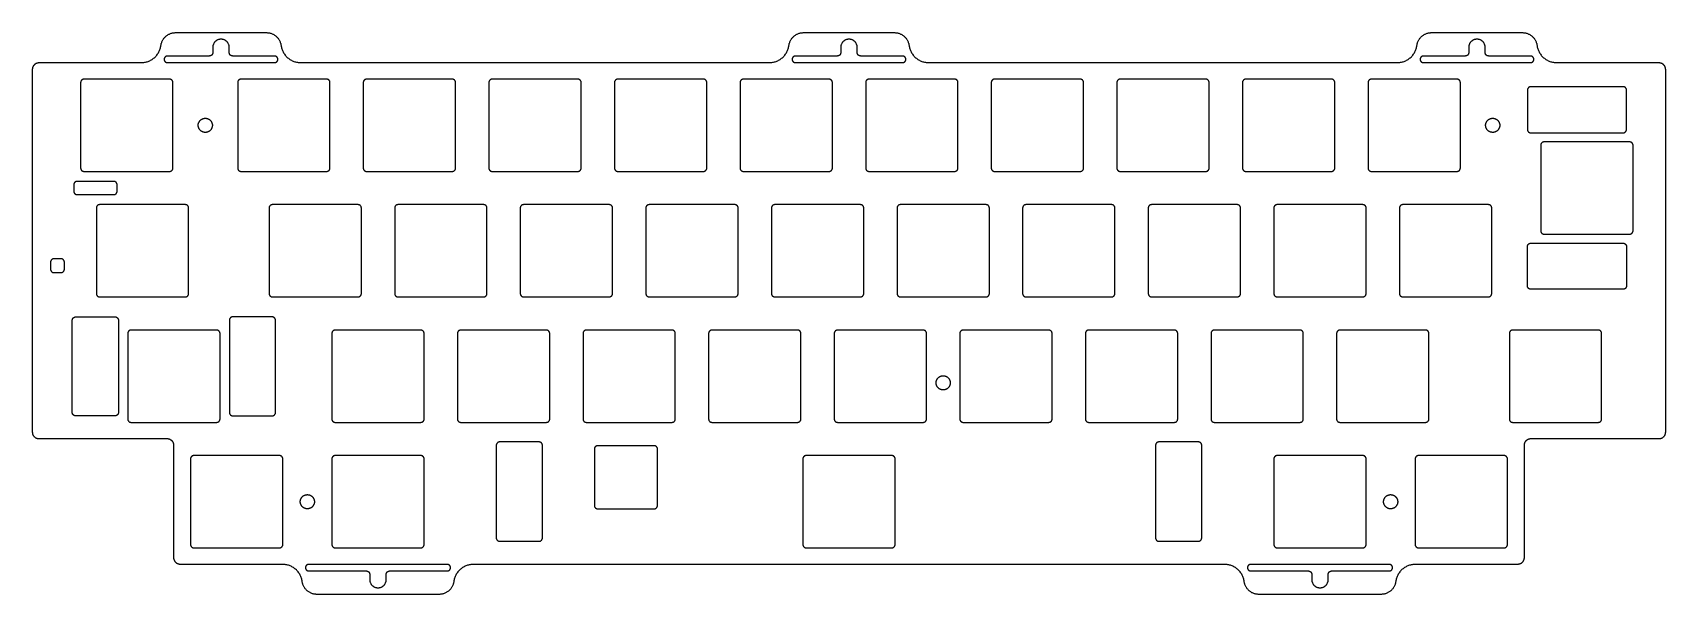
# Model space of a CAD drawing. Header units: millimetres. Extents: x -2641 to -2393, y -288 to -203.
import ezdxf

# ---------------------------------------------------------------- set-up
doc = ezdxf.new("R2010")
doc.units = ezdxf.units.MM
doc.layers.add('默认', color=7, linetype='Continuous', true_color=0xffffff)

msp = doc.modelspace()

# ---------------------------------------------------------------- linework, layer by layer
at = {"layer": '默认'}
for p, q in [((-2634.74, -226.24), (-2634.74, -227.24)), ((-2628.66, -225.74), (-2634.24, -225.74)), ((-2634.24, -227.74), (-2628.66, -227.74)), ((-2628.16, -227.24), (-2628.16, -226.24))]:
    msp.add_line(p, q, dxfattribs=at)
for points in [[(-2636.66, -237.49), (-2637.21, -237.49), (-2637.75, -237.49)], [(-2637.75, -239.59), (-2637.21, -239.59), (-2636.66, -239.59)], [(-2555.77, -266.37), (-2555.77, -274.95)], [(-2546.7, -265.87), (-2555.27, -265.87)], [(-2546.2, -274.95), (-2546.2, -266.37)], [(-2555.27, -275.45), (-2546.7, -275.45)]]:
    msp.add_lwpolyline(points, dxfattribs=at)
for points, weights in [([(-2624.48, -207.7), (-2621.86, -207.7), (-2621.51, -205.1)], [1, 0.752772652709, 1]), ([(-2621.51, -205.1), (-2621.25, -203.15), (-2619.28, -203.15)], [1, 0.752772652709, 1]), ([(-2605.52, -203.15), (-2603.55, -203.15), (-2603.29, -205.1)], [1, 0.752772652709, 1]), ([(-2603.29, -205.1), (-2602.94, -207.7), (-2600.31, -207.7)], [1, 0.752772652709, 1]), ([(-2529.23, -207.7), (-2526.61, -207.7), (-2526.26, -205.1)], [1, 0.752772652709, 1]), ([(-2526.26, -205.1), (-2526, -203.15), (-2524.03, -203.15)], [1, 0.752772652709, 1]), ([(-2510.27, -203.15), (-2508.3, -203.15), (-2508.04, -205.1)], [1, 0.752772652709, 1]), ([(-2508.04, -205.1), (-2507.69, -207.7), (-2505.06, -207.7)], [1, 0.752772652709, 1]), ([(-2433.98, -207.7), (-2431.36, -207.7), (-2431.01, -205.1)], [1, 0.752772652709, 1]), ([(-2431.01, -205.1), (-2430.75, -203.15), (-2428.78, -203.15)], [1, 0.752772652709, 1]), ([(-2415.02, -203.15), (-2413.05, -203.15), (-2412.79, -205.1)], [1, 0.752772652709, 1]), ([(-2412.79, -205.1), (-2412.44, -207.7), (-2409.81, -207.7)], [1, 0.752772652709, 1]), ([(-2640.97, -208.7), (-2640.97, -207.7), (-2639.97, -207.7)], [1, 0.707106781187, 1]), ([(-2613.65, -206.2), (-2613.65, -206.7), (-2614.15, -206.7)], [1, 0.707106781187, 1]), ([(-2610.65, -206.7), (-2611.15, -206.7), (-2611.15, -206.2)], [1, 0.707106781187, 1]), ([(-2518.4, -206.2), (-2518.4, -206.7), (-2518.9, -206.7)], [1, 0.707106781187, 1]), ([(-2515.4, -206.7), (-2515.9, -206.7), (-2515.9, -206.2)], [1, 0.707106781187, 1]), ([(-2423.15, -206.2), (-2423.15, -206.7), (-2423.65, -206.7)], [1, 0.707106781186, 1]), ([(-2420.15, -206.7), (-2420.65, -206.7), (-2420.65, -206.2)], [1, 0.707106781187, 1]), ([(-2394.33, -207.7), (-2393.33, -207.7), (-2393.33, -208.7)], [1, 0.707106781187, 1]), ([(-2633.19, -210.22), (-2633.69, -210.22), (-2633.69, -210.72)], [1, 0.707106781186, 1]), ([(-2619.69, -210.72), (-2619.69, -210.22), (-2620.19, -210.22)], [1, 0.707106781187, 1]), ([(-2609.37, -210.22), (-2609.87, -210.22), (-2609.87, -210.72)], [1, 0.707106781187, 1]), ([(-2595.87, -210.72), (-2595.87, -210.22), (-2596.37, -210.22)], [1, 0.707106781186, 1]), ([(-2590.32, -210.22), (-2590.82, -210.22), (-2590.82, -210.72)], [1, 0.707106781187, 1]), ([(-2576.82, -210.72), (-2576.82, -210.22), (-2577.32, -210.22)], [1, 0.707106781186, 1]), ([(-2571.27, -210.22), (-2571.77, -210.22), (-2571.77, -210.72)], [1, 0.707106781186, 1]), ([(-2557.77, -210.72), (-2557.77, -210.22), (-2558.27, -210.22)], [1, 0.707106781187, 1]), ([(-2552.22, -210.22), (-2552.72, -210.22), (-2552.72, -210.72)], [1, 0.707106781187, 1]), ([(-2538.72, -210.72), (-2538.72, -210.22), (-2539.22, -210.22)], [1, 0.707106781186, 1]), ([(-2533.17, -210.22), (-2533.67, -210.22), (-2533.67, -210.72)], [1, 0.707106781186, 1]), ([(-2519.67, -210.72), (-2519.67, -210.22), (-2520.17, -210.22)], [1, 0.707106781187, 1]), ([(-2514.12, -210.22), (-2514.62, -210.22), (-2514.62, -210.72)], [1, 0.707106781186, 1]), ([(-2500.62, -210.72), (-2500.62, -210.22), (-2501.12, -210.22)], [1, 0.707106781186, 1]), ([(-2495.07, -210.22), (-2495.57, -210.22), (-2495.57, -210.72)], [1, 0.707106781187, 1]), ([(-2481.57, -210.72), (-2481.57, -210.22), (-2482.07, -210.22)], [1, 0.707106781187, 1]), ([(-2476.02, -210.22), (-2476.52, -210.22), (-2476.52, -210.72)], [1, 0.707106781186, 1]), ([(-2462.52, -210.72), (-2462.52, -210.22), (-2463.02, -210.22)], [1, 0.707106781186, 1]), ([(-2456.97, -210.22), (-2457.47, -210.22), (-2457.47, -210.72)], [1, 0.707106781186, 1]), ([(-2443.47, -210.72), (-2443.47, -210.22), (-2443.97, -210.22)], [1, 0.707106781186, 1]), ([(-2437.92, -210.22), (-2438.42, -210.22), (-2438.42, -210.72)], [1, 0.707106781186, 1]), ([(-2424.42, -210.72), (-2424.42, -210.22), (-2424.92, -210.22)], [1, 0.707106781186, 1]), ([(-2413.74, -211.37), (-2414.24, -211.37), (-2414.24, -211.87)], [1, 0.707106781187, 1]), ([(-2399.22, -211.87), (-2399.22, -211.37), (-2399.72, -211.37)], [1, 0.707106781187, 1]), ([(-2414.24, -217.87), (-2414.24, -218.37), (-2413.74, -218.37)], [1, 0.707106781187, 1]), ([(-2411.73, -219.75), (-2412.23, -219.75), (-2412.23, -220.25)], [1, 0.707106781186, 1]), ([(-2398.23, -220.25), (-2398.23, -219.75), (-2398.73, -219.75)], [1, 0.707106781186, 1]), ([(-2633.69, -223.72), (-2633.69, -224.22), (-2633.19, -224.22)], [1, 0.707106781186, 1]), ([(-2620.19, -224.22), (-2619.69, -224.22), (-2619.69, -223.72)], [1, 0.707106781187, 1]), ([(-2609.87, -223.72), (-2609.87, -224.22), (-2609.37, -224.22)], [1, 0.707106781187, 1]), ([(-2596.37, -224.22), (-2595.87, -224.22), (-2595.87, -223.72)], [1, 0.707106781187, 1]), ([(-2590.82, -223.72), (-2590.82, -224.22), (-2590.32, -224.22)], [1, 0.707106781186, 1]), ([(-2577.32, -224.22), (-2576.82, -224.22), (-2576.82, -223.72)], [1, 0.707106781187, 1]), ([(-2571.77, -223.72), (-2571.77, -224.22), (-2571.27, -224.22)], [1, 0.707106781187, 1]), ([(-2558.27, -224.22), (-2557.77, -224.22), (-2557.77, -223.72)], [1, 0.707106781186, 1]), ([(-2552.72, -223.72), (-2552.72, -224.22), (-2552.22, -224.22)], [1, 0.707106781186, 1]), ([(-2539.22, -224.22), (-2538.72, -224.22), (-2538.72, -223.72)], [1, 0.707106781187, 1]), ([(-2533.67, -223.72), (-2533.67, -224.22), (-2533.17, -224.22)], [1, 0.707106781187, 1]), ([(-2520.17, -224.22), (-2519.67, -224.22), (-2519.67, -223.72)], [1, 0.707106781187, 1]), ([(-2514.62, -223.72), (-2514.62, -224.22), (-2514.12, -224.22)], [1, 0.707106781186, 1]), ([(-2501.12, -224.22), (-2500.62, -224.22), (-2500.62, -223.72)], [1, 0.707106781186, 1]), ([(-2495.57, -223.72), (-2495.57, -224.22), (-2495.07, -224.22)], [1, 0.707106781187, 1]), ([(-2482.07, -224.22), (-2481.57, -224.22), (-2481.57, -223.72)], [1, 0.707106781187, 1]), ([(-2476.52, -223.72), (-2476.52, -224.22), (-2476.02, -224.22)], [1, 0.707106781186, 1]), ([(-2463.02, -224.22), (-2462.52, -224.22), (-2462.52, -223.72)], [1, 0.707106781187, 1]), ([(-2457.47, -223.72), (-2457.47, -224.22), (-2456.97, -224.22)], [1, 0.707106781186, 1]), ([(-2443.97, -224.22), (-2443.47, -224.22), (-2443.47, -223.72)], [1, 0.707106781186, 1]), ([(-2438.42, -223.72), (-2438.42, -224.22), (-2437.92, -224.22)], [1, 0.707106781187, 1]), ([(-2424.92, -224.22), (-2424.42, -224.22), (-2424.42, -223.72)], [1, 0.707106781186, 1]), ([(-2634.24, -225.74), (-2634.74, -225.74), (-2634.74, -226.24)], [1, 0.707106781187, 1]), ([(-2634.74, -227.24), (-2634.74, -227.74), (-2634.24, -227.74)], [1, 0.707106781187, 1]), ([(-2628.16, -226.24), (-2628.16, -225.74), (-2628.66, -225.74)], [1, 0.707106781187, 1]), ([(-2628.66, -227.74), (-2628.16, -227.74), (-2628.16, -227.24)], [1, 0.707106781186, 1]), ([(-2630.81, -229.27), (-2631.31, -229.27), (-2631.31, -229.77)], [1, 0.707106781186, 1]), ([(-2617.31, -229.77), (-2617.31, -229.27), (-2617.81, -229.27)], [1, 0.707106781187, 1]), ([(-2604.61, -229.27), (-2605.11, -229.27), (-2605.11, -229.77)], [1, 0.707106781186, 1]), ([(-2591.11, -229.77), (-2591.11, -229.27), (-2591.61, -229.27)], [1, 0.707106781187, 1]), ([(-2585.56, -229.27), (-2586.06, -229.27), (-2586.06, -229.77)], [1, 0.707106781187, 1]), ([(-2572.06, -229.77), (-2572.06, -229.27), (-2572.56, -229.27)], [1, 0.707106781187, 1]), ([(-2566.51, -229.27), (-2567.01, -229.27), (-2567.01, -229.77)], [1, 0.707106781187, 1]), ([(-2553.01, -229.77), (-2553.01, -229.27), (-2553.51, -229.27)], [1, 0.707106781187, 1]), ([(-2547.46, -229.27), (-2547.96, -229.27), (-2547.96, -229.77)], [1, 0.707106781186, 1]), ([(-2533.96, -229.77), (-2533.96, -229.27), (-2534.46, -229.27)], [1, 0.707106781187, 1]), ([(-2528.41, -229.27), (-2528.91, -229.27), (-2528.91, -229.77)], [1, 0.707106781186, 1]), ([(-2514.91, -229.77), (-2514.91, -229.27), (-2515.41, -229.27)], [1, 0.707106781186, 1]), ([(-2509.36, -229.27), (-2509.86, -229.27), (-2509.86, -229.77)], [1, 0.707106781186, 1]), ([(-2495.86, -229.77), (-2495.86, -229.27), (-2496.36, -229.27)], [1, 0.707106781187, 1]), ([(-2490.31, -229.27), (-2490.81, -229.27), (-2490.81, -229.77)], [1, 0.707106781186, 1]), ([(-2476.81, -229.77), (-2476.81, -229.27), (-2477.31, -229.27)], [1, 0.707106781188, 1]), ([(-2471.26, -229.27), (-2471.76, -229.27), (-2471.76, -229.77)], [1, 0.707106781187, 1]), ([(-2457.76, -229.77), (-2457.76, -229.27), (-2458.26, -229.27)], [1, 0.707106781187, 1]), ([(-2452.21, -229.27), (-2452.71, -229.27), (-2452.71, -229.77)], [1, 0.707106781186, 1]), ([(-2438.71, -229.77), (-2438.71, -229.27), (-2439.21, -229.27)], [1, 0.707106781187, 1]), ([(-2433.16, -229.27), (-2433.66, -229.27), (-2433.66, -229.77)], [1, 0.707106781186, 1]), ([(-2419.66, -229.77), (-2419.66, -229.27), (-2420.16, -229.27)], [1, 0.707106781187, 1]), ([(-2414.24, -235.62), (-2414.24, -235.12), (-2413.74, -235.12)], [1, 0.707106781187, 1]), ([(-2412.23, -233.24), (-2412.23, -233.74), (-2411.73, -233.74)], [1, 0.707106781187, 1]), ([(-2398.73, -233.74), (-2398.23, -233.74), (-2398.23, -233.24)], [1, 0.707106781186, 1]), ([(-2637.75, -237.49), (-2638.25, -237.49), (-2638.25, -237.99)], [1, 0.707106781187, 1]), ([(-2636.16, -237.99), (-2636.16, -237.49), (-2636.66, -237.49)], [1, 0.707106781187, 1]), ([(-2638.25, -239.09), (-2638.25, -239.59), (-2637.75, -239.59)], [1, 0.707106781187, 1]), ([(-2636.66, -239.59), (-2636.16, -239.59), (-2636.16, -239.09)], [1, 0.707106781187, 1]), ([(-2413.74, -242.12), (-2414.24, -242.12), (-2414.24, -241.62)], [1, 0.707106781187, 1]), ([(-2399.22, -241.62), (-2399.22, -242.12), (-2399.72, -242.12)], [1, 0.707106781187, 1]), ([(-2631.31, -242.77), (-2631.31, -243.27), (-2630.81, -243.27)], [1, 0.707106781186, 1]), ([(-2617.81, -243.27), (-2617.31, -243.27), (-2617.31, -242.77)], [1, 0.707106781187, 1]), ([(-2605.11, -242.77), (-2605.11, -243.27), (-2604.61, -243.27)], [1, 0.707106781186, 1]), ([(-2591.61, -243.27), (-2591.11, -243.27), (-2591.11, -242.77)], [1, 0.707106781187, 1]), ([(-2586.06, -242.77), (-2586.06, -243.27), (-2585.56, -243.27)], [1, 0.707106781186, 1]), ([(-2572.56, -243.27), (-2572.06, -243.27), (-2572.06, -242.77)], [1, 0.707106781187, 1]), ([(-2567.01, -242.77), (-2567.01, -243.27), (-2566.51, -243.27)], [1, 0.707106781187, 1]), ([(-2553.51, -243.27), (-2553.01, -243.27), (-2553.01, -242.77)], [1, 0.707106781186, 1]), ([(-2547.96, -242.77), (-2547.96, -243.27), (-2547.46, -243.27)], [1, 0.707106781186, 1]), ([(-2534.46, -243.27), (-2533.96, -243.27), (-2533.96, -242.77)], [1, 0.707106781187, 1]), ([(-2528.91, -242.77), (-2528.91, -243.27), (-2528.41, -243.27)], [1, 0.707106781186, 1]), ([(-2515.41, -243.27), (-2514.91, -243.27), (-2514.91, -242.77)], [1, 0.707106781185, 1]), ([(-2509.86, -242.77), (-2509.86, -243.27), (-2509.36, -243.27)], [1, 0.707106781186, 1]), ([(-2496.36, -243.27), (-2495.86, -243.27), (-2495.86, -242.77)], [1, 0.707106781186, 1]), ([(-2490.81, -242.77), (-2490.81, -243.27), (-2490.31, -243.27)], [1, 0.707106781187, 1]), ([(-2477.31, -243.27), (-2476.81, -243.27), (-2476.81, -242.77)], [1, 0.707106781188, 1]), ([(-2471.76, -242.77), (-2471.76, -243.27), (-2471.26, -243.27)], [1, 0.707106781185, 1]), ([(-2458.26, -243.27), (-2457.76, -243.27), (-2457.76, -242.77)], [1, 0.707106781187, 1]), ([(-2452.71, -242.77), (-2452.71, -243.27), (-2452.21, -243.27)], [1, 0.707106781186, 1]), ([(-2439.21, -243.27), (-2438.71, -243.27), (-2438.71, -242.77)], [1, 0.707106781187, 1]), ([(-2433.66, -242.77), (-2433.66, -243.27), (-2433.16, -243.27)], [1, 0.707106781186, 1]), ([(-2420.16, -243.27), (-2419.66, -243.27), (-2419.66, -242.77)], [1, 0.707106781187, 1]), ([(-2628.46, -246.31), (-2627.96, -246.31), (-2627.96, -246.81)], [1, 0.707106781187, 1]), ([(-2610.63, -246.31), (-2611.13, -246.31), (-2611.13, -246.81)], [1, 0.707106781187, 1]), ([(-2626.05, -248.32), (-2626.55, -248.32), (-2626.55, -248.82)], [1, 0.707106781187, 1]), ([(-2612.55, -248.82), (-2612.55, -248.32), (-2613.05, -248.32)], [1, 0.707106781186, 1]), ([(-2595.09, -248.32), (-2595.59, -248.32), (-2595.59, -248.82)], [1, 0.707106781187, 1]), ([(-2581.59, -248.82), (-2581.59, -248.32), (-2582.09, -248.32)], [1, 0.707106781186, 1]), ([(-2576.04, -248.32), (-2576.54, -248.32), (-2576.54, -248.82)], [1, 0.707106781187, 1]), ([(-2562.54, -248.82), (-2562.54, -248.32), (-2563.04, -248.32)], [1, 0.707106781187, 1]), ([(-2556.99, -248.32), (-2557.49, -248.32), (-2557.49, -248.82)], [1, 0.707106781187, 1]), ([(-2543.49, -248.82), (-2543.49, -248.32), (-2543.99, -248.32)], [1, 0.707106781188, 1]), ([(-2537.94, -248.32), (-2538.44, -248.32), (-2538.44, -248.82)], [1, 0.707106781186, 1]), ([(-2524.44, -248.82), (-2524.44, -248.32), (-2524.94, -248.32)], [1, 0.707106781187, 1]), ([(-2518.89, -248.32), (-2519.39, -248.32), (-2519.39, -248.82)], [1, 0.707106781187, 1]), ([(-2505.39, -248.82), (-2505.39, -248.32), (-2505.89, -248.32)], [1, 0.707106781187, 1]), ([(-2499.84, -248.32), (-2500.34, -248.32), (-2500.34, -248.82)], [1, 0.707106781186, 1]), ([(-2486.34, -248.82), (-2486.34, -248.32), (-2486.84, -248.32)], [1, 0.707106781187, 1]), ([(-2480.79, -248.32), (-2481.29, -248.32), (-2481.29, -248.82)], [1, 0.707106781186, 1]), ([(-2467.29, -248.82), (-2467.29, -248.32), (-2467.79, -248.32)], [1, 0.707106781188, 1]), ([(-2461.74, -248.32), (-2462.24, -248.32), (-2462.24, -248.82)], [1, 0.707106781187, 1]), ([(-2448.24, -248.82), (-2448.24, -248.32), (-2448.74, -248.32)], [1, 0.707106781186, 1]), ([(-2442.69, -248.32), (-2443.19, -248.32), (-2443.19, -248.82)], [1, 0.707106781186, 1]), ([(-2429.19, -248.82), (-2429.19, -248.32), (-2429.69, -248.32)], [1, 0.707106781186, 1]), ([(-2416.49, -248.32), (-2416.99, -248.32), (-2416.99, -248.82)], [1, 0.707106781186, 1]), ([(-2402.99, -248.82), (-2402.99, -248.32), (-2403.49, -248.32)], [1, 0.707106781186, 1]), ([(-2634.46, -261.33), (-2634.96, -261.33), (-2634.96, -260.83)], [1, 0.707106781187, 1]), ([(-2627.96, -260.83), (-2627.96, -261.33), (-2628.46, -261.33)], [1, 0.707106781187, 1]), ([(-2626.55, -261.82), (-2626.55, -262.32), (-2626.05, -262.32)], [1, 0.707106781187, 1]), ([(-2613.05, -262.32), (-2612.55, -262.32), (-2612.55, -261.82)], [1, 0.707106781186, 1]), ([(-2611.13, -260.83), (-2611.13, -261.33), (-2610.63, -261.33)], [1, 0.707106781187, 1]), ([(-2604.63, -261.33), (-2604.13, -261.33), (-2604.13, -260.83)], [1, 0.707106781187, 1]), ([(-2595.59, -261.82), (-2595.59, -262.32), (-2595.09, -262.32)], [1, 0.707106781186, 1]), ([(-2582.09, -262.32), (-2581.59, -262.32), (-2581.59, -261.82)], [1, 0.707106781186, 1]), ([(-2576.54, -261.82), (-2576.54, -262.32), (-2576.04, -262.32)], [1, 0.707106781186, 1]), ([(-2563.04, -262.32), (-2562.54, -262.32), (-2562.54, -261.82)], [1, 0.707106781186, 1]), ([(-2557.49, -261.82), (-2557.49, -262.32), (-2556.99, -262.32)], [1, 0.707106781186, 1]), ([(-2543.99, -262.32), (-2543.49, -262.32), (-2543.49, -261.82)], [1, 0.707106781186, 1]), ([(-2538.44, -261.82), (-2538.44, -262.32), (-2537.94, -262.32)], [1, 0.707106781186, 1]), ([(-2524.94, -262.32), (-2524.44, -262.32), (-2524.44, -261.82)], [1, 0.707106781186, 1]), ([(-2519.39, -261.82), (-2519.39, -262.32), (-2518.89, -262.32)], [1, 0.707106781186, 1]), ([(-2505.89, -262.32), (-2505.39, -262.32), (-2505.39, -261.82)], [1, 0.707106781186, 1]), ([(-2500.34, -261.82), (-2500.34, -262.32), (-2499.84, -262.32)], [1, 0.707106781186, 1]), ([(-2486.84, -262.32), (-2486.34, -262.32), (-2486.34, -261.82)], [1, 0.707106781186, 1]), ([(-2481.29, -261.82), (-2481.29, -262.32), (-2480.79, -262.32)], [1, 0.707106781185, 1]), ([(-2467.79, -262.32), (-2467.29, -262.32), (-2467.29, -261.82)], [1, 0.707106781186, 1]), ([(-2462.24, -261.82), (-2462.24, -262.32), (-2461.74, -262.32)], [1, 0.707106781186, 1]), ([(-2448.74, -262.32), (-2448.24, -262.32), (-2448.24, -261.82)], [1, 0.707106781186, 1]), ([(-2443.19, -261.82), (-2443.19, -262.32), (-2442.69, -262.32)], [1, 0.707106781186, 1]), ([(-2429.69, -262.32), (-2429.19, -262.32), (-2429.19, -261.82)], [1, 0.707106781186, 1]), ([(-2416.99, -261.82), (-2416.99, -262.32), (-2416.49, -262.32)], [1, 0.707106781186, 1]), ([(-2403.49, -262.32), (-2402.99, -262.32), (-2402.99, -261.82)], [1, 0.707106781186, 1]), ([(-2639.97, -264.84), (-2640.97, -264.84), (-2640.97, -263.84)], [1, 0.707106781187, 1]), ([(-2619.54, -265.84), (-2619.54, -264.84), (-2620.54, -264.84)], [1, 0.707106781187, 1]), ([(-2413.76, -264.84), (-2414.76, -264.84), (-2414.76, -265.84)], [1, 0.707106781187, 1]), ([(-2393.33, -263.84), (-2393.33, -264.84), (-2394.33, -264.84)], [1, 0.707106781187, 1]), ([(-2616.52, -267.37), (-2617.02, -267.37), (-2617.02, -267.87)], [1, 0.707106781186, 1]), ([(-2603.02, -267.87), (-2603.02, -267.37), (-2603.52, -267.37)], [1, 0.707106781187, 1]), ([(-2595.09, -267.37), (-2595.59, -267.37), (-2595.59, -267.87)], [1, 0.707106781186, 1]), ([(-2581.59, -267.87), (-2581.59, -267.37), (-2582.09, -267.37)], [1, 0.707106781187, 1]), ([(-2563.65, -265.8), (-2563.65, -265.3), (-2564.15, -265.3)], [1, 0.707106781187, 1]), ([(-2555.27, -265.87), (-2555.77, -265.87), (-2555.77, -266.37)], [1, 0.707106781187, 1]), ([(-2546.2, -266.37), (-2546.2, -265.87), (-2546.7, -265.87)], [1, 0.707106781187, 1]), ([(-2523.65, -267.37), (-2524.15, -267.37), (-2524.15, -267.87)], [1, 0.707106781186, 1]), ([(-2510.15, -267.87), (-2510.15, -267.37), (-2510.65, -267.37)], [1, 0.707106781187, 1]), ([(-2463.65, -265.8), (-2463.65, -265.3), (-2464.15, -265.3)], [1, 0.707106781187, 1]), ([(-2452.21, -267.37), (-2452.71, -267.37), (-2452.71, -267.87)], [1, 0.707106781186, 1]), ([(-2438.71, -267.87), (-2438.71, -267.37), (-2439.21, -267.37)], [1, 0.707106781187, 1]), ([(-2430.78, -267.37), (-2431.28, -267.37), (-2431.28, -267.87)], [1, 0.707106781186, 1]), ([(-2417.28, -267.87), (-2417.28, -267.37), (-2417.78, -267.37)], [1, 0.707106781187, 1]), ([(-2555.77, -274.95), (-2555.77, -275.45), (-2555.27, -275.45)], [1, 0.707106781187, 1]), ([(-2546.7, -275.45), (-2546.2, -275.45), (-2546.2, -274.95)], [1, 0.707106781187, 1]), ([(-2617.02, -280.87), (-2617.02, -281.37), (-2616.52, -281.37)], [1, 0.707106781186, 1]), ([(-2603.52, -281.37), (-2603.02, -281.37), (-2603.02, -280.87)], [1, 0.707106781187, 1]), ([(-2595.59, -280.87), (-2595.59, -281.37), (-2595.09, -281.37)], [1, 0.707106781186, 1]), ([(-2582.09, -281.37), (-2581.59, -281.37), (-2581.59, -280.87)], [1, 0.707106781187, 1]), ([(-2570.65, -279.88), (-2570.65, -280.38), (-2570.15, -280.38)], [1, 0.707106781187, 1]), ([(-2564.15, -280.38), (-2563.65, -280.38), (-2563.65, -279.88)], [1, 0.707106781187, 1]), ([(-2524.15, -280.87), (-2524.15, -281.37), (-2523.65, -281.37)], [1, 0.707106781186, 1]), ([(-2510.65, -281.37), (-2510.15, -281.37), (-2510.15, -280.87)], [1, 0.707106781187, 1]), ([(-2470.65, -279.88), (-2470.65, -280.38), (-2470.15, -280.38)], [1, 0.707106781187, 1]), ([(-2464.15, -280.38), (-2463.65, -280.38), (-2463.65, -279.88)], [1, 0.707106781187, 1]), ([(-2452.71, -280.87), (-2452.71, -281.37), (-2452.21, -281.37)], [1, 0.707106781186, 1]), ([(-2439.21, -281.37), (-2438.71, -281.37), (-2438.71, -280.87)], [1, 0.707106781187, 1]), ([(-2431.28, -280.87), (-2431.28, -281.37), (-2430.78, -281.37)], [1, 0.707106781186, 1]), ([(-2417.78, -281.37), (-2417.28, -281.37), (-2417.28, -280.87)], [1, 0.707106781187, 1]), ([(-2618.54, -283.89), (-2619.54, -283.89), (-2619.54, -282.89)], [1, 0.707106781187, 1]), ([(-2600.08, -286.49), (-2600.43, -283.89), (-2603.05, -283.89)], [1, 0.752772652709, 1]), ([(-2574.12, -283.89), (-2576.74, -283.89), (-2577.09, -286.49)], [1, 0.752772652709, 1]), ([(-2457.21, -286.49), (-2457.56, -283.89), (-2460.18, -283.89)], [1, 0.752772652709, 1]), ([(-2431.24, -283.89), (-2433.87, -283.89), (-2434.22, -286.49)], [1, 0.752772652709, 1]), ([(-2414.76, -282.89), (-2414.76, -283.89), (-2415.76, -283.89)], [1, 0.707106781187, 1]), ([(-2597.85, -288.44), (-2599.82, -288.44), (-2600.08, -286.49)], [1, 0.752772652709, 1]), ([(-2590.34, -284.89), (-2589.84, -284.89), (-2589.84, -285.39)], [1, 0.707106781187, 1]), ([(-2587.34, -285.39), (-2587.34, -284.89), (-2586.84, -284.89)], [1, 0.707106781187, 1]), ([(-2577.09, -286.49), (-2577.35, -288.44), (-2579.32, -288.44)], [1, 0.752772652709, 1]), ([(-2454.98, -288.44), (-2456.94, -288.44), (-2457.21, -286.49)], [1, 0.752772652709, 1]), ([(-2447.46, -284.89), (-2446.96, -284.89), (-2446.96, -285.39)], [1, 0.707106781187, 1]), ([(-2444.46, -285.39), (-2444.46, -284.89), (-2443.96, -284.89)], [1, 0.707106781187, 1]), ([(-2434.22, -286.49), (-2434.48, -288.44), (-2436.45, -288.44)], [1, 0.752772652709, 1])]:
    msp.add_rational_spline(points, weights, degree=2, dxfattribs=at)
for points in [[(-2619.28, -203.15), (-2612.4, -203.15), (-2605.52, -203.15)], [(-2613.65, -205.4), (-2613.65, -205.8), (-2613.65, -206.2)], [(-2611.15, -206.2), (-2611.15, -205.8), (-2611.15, -205.4)], [(-2524.03, -203.15), (-2517.15, -203.15), (-2510.27, -203.15)], [(-2518.4, -205.4), (-2518.4, -205.8), (-2518.4, -206.2)], [(-2515.9, -206.2), (-2515.9, -205.8), (-2515.9, -205.4)], [(-2428.78, -203.15), (-2421.9, -203.15), (-2415.02, -203.15)], [(-2423.15, -205.4), (-2423.15, -205.8), (-2423.15, -206.2)], [(-2420.65, -206.2), (-2420.65, -205.8), (-2420.65, -205.4)], [(-2639.97, -207.7), (-2638.68, -207.7), (-2624.48, -207.7)], [(-2614.15, -206.7), (-2617.33, -206.7), (-2620.52, -206.7)], [(-2620.52, -207.7), (-2612.4, -207.7), (-2604.28, -207.7)], [(-2604.28, -206.7), (-2607.46, -206.7), (-2610.65, -206.7)], [(-2600.31, -207.7), (-2569.54, -207.7), (-2529.23, -207.7)], [(-2518.9, -206.7), (-2522.08, -206.7), (-2525.27, -206.7)], [(-2525.27, -207.7), (-2517.15, -207.7), (-2509.03, -207.7)], [(-2509.03, -206.7), (-2512.21, -206.7), (-2515.4, -206.7)], [(-2505.06, -207.7), (-2464.8, -207.7), (-2433.98, -207.7)], [(-2423.65, -206.7), (-2426.83, -206.7), (-2430.02, -206.7)], [(-2430.02, -207.7), (-2421.9, -207.7), (-2413.78, -207.7)], [(-2413.78, -206.7), (-2416.96, -206.7), (-2420.15, -206.7)], [(-2409.81, -207.7), (-2400.62, -207.7), (-2394.33, -207.7)], [(-2640.97, -263.84), (-2640.97, -236.27), (-2640.97, -208.7)], [(-2620.19, -210.22), (-2626.69, -210.22), (-2633.19, -210.22)], [(-2596.37, -210.22), (-2602.87, -210.22), (-2609.37, -210.22)], [(-2577.32, -210.22), (-2583.82, -210.22), (-2590.32, -210.22)], [(-2558.27, -210.22), (-2564.77, -210.22), (-2571.27, -210.22)], [(-2539.22, -210.22), (-2545.72, -210.22), (-2552.22, -210.22)], [(-2520.17, -210.22), (-2526.67, -210.22), (-2533.17, -210.22)], [(-2501.12, -210.22), (-2507.62, -210.22), (-2514.12, -210.22)], [(-2482.07, -210.22), (-2488.57, -210.22), (-2495.07, -210.22)], [(-2463.02, -210.22), (-2469.52, -210.22), (-2476.02, -210.22)], [(-2443.97, -210.22), (-2450.47, -210.22), (-2456.97, -210.22)], [(-2424.92, -210.22), (-2431.42, -210.22), (-2437.92, -210.22)], [(-2393.33, -208.7), (-2393.33, -236.27), (-2393.33, -263.84)], [(-2633.69, -210.72), (-2633.69, -217.22), (-2633.69, -223.72)], [(-2619.69, -223.72), (-2619.69, -217.22), (-2619.69, -210.72)], [(-2609.87, -210.72), (-2609.87, -217.22), (-2609.87, -223.72)], [(-2595.87, -223.72), (-2595.87, -217.22), (-2595.87, -210.72)], [(-2590.82, -210.72), (-2590.82, -217.22), (-2590.82, -223.72)], [(-2576.82, -223.72), (-2576.82, -217.22), (-2576.82, -210.72)], [(-2571.77, -210.72), (-2571.77, -217.22), (-2571.77, -223.72)], [(-2557.77, -223.72), (-2557.77, -217.22), (-2557.77, -210.72)], [(-2552.72, -210.72), (-2552.72, -217.22), (-2552.72, -223.72)], [(-2538.72, -223.72), (-2538.72, -217.22), (-2538.72, -210.72)], [(-2533.67, -210.72), (-2533.67, -217.22), (-2533.67, -223.72)], [(-2519.67, -223.72), (-2519.67, -217.22), (-2519.67, -210.72)], [(-2514.62, -210.72), (-2514.62, -217.22), (-2514.62, -223.72)], [(-2500.62, -223.72), (-2500.62, -217.22), (-2500.62, -210.72)], [(-2495.57, -210.72), (-2495.57, -217.22), (-2495.57, -223.72)], [(-2481.57, -223.72), (-2481.57, -217.22), (-2481.57, -210.72)], [(-2476.52, -210.72), (-2476.52, -217.22), (-2476.52, -223.72)], [(-2462.52, -223.72), (-2462.52, -217.22), (-2462.52, -210.72)], [(-2457.47, -210.72), (-2457.47, -217.22), (-2457.47, -223.72)], [(-2443.47, -223.72), (-2443.47, -217.22), (-2443.47, -210.72)], [(-2438.42, -210.72), (-2438.42, -217.22), (-2438.42, -223.72)], [(-2424.42, -223.72), (-2424.42, -217.22), (-2424.42, -210.72)], [(-2414.24, -211.87), (-2414.24, -214.87), (-2414.24, -217.87)], [(-2399.72, -211.37), (-2406.73, -211.37), (-2413.74, -211.37)], [(-2399.22, -217.83), (-2399.22, -214.85), (-2399.22, -211.87)], [(-2413.74, -218.37), (-2406.75, -218.37), (-2399.75, -218.37)], [(-2412.23, -220.25), (-2412.23, -226.75), (-2412.23, -233.24)], [(-2398.73, -219.75), (-2405.23, -219.75), (-2411.73, -219.75)], [(-2398.23, -233.24), (-2398.23, -226.75), (-2398.23, -220.25)], [(-2633.19, -224.22), (-2626.69, -224.22), (-2620.19, -224.22)], [(-2609.37, -224.22), (-2602.87, -224.22), (-2596.37, -224.22)], [(-2590.32, -224.22), (-2583.82, -224.22), (-2577.32, -224.22)], [(-2571.27, -224.22), (-2564.77, -224.22), (-2558.27, -224.22)], [(-2552.22, -224.22), (-2545.72, -224.22), (-2539.22, -224.22)], [(-2533.17, -224.22), (-2526.67, -224.22), (-2520.17, -224.22)], [(-2514.12, -224.22), (-2507.62, -224.22), (-2501.12, -224.22)], [(-2495.07, -224.22), (-2488.57, -224.22), (-2482.07, -224.22)], [(-2476.02, -224.22), (-2469.52, -224.22), (-2463.02, -224.22)], [(-2456.97, -224.22), (-2450.47, -224.22), (-2443.97, -224.22)], [(-2437.92, -224.22), (-2431.42, -224.22), (-2424.92, -224.22)], [(-2631.31, -229.77), (-2631.31, -236.27), (-2631.31, -242.77)], [(-2617.81, -229.27), (-2624.31, -229.27), (-2630.81, -229.27)], [(-2617.31, -242.77), (-2617.31, -236.27), (-2617.31, -229.77)], [(-2605.11, -229.77), (-2605.11, -236.27), (-2605.11, -242.77)], [(-2591.61, -229.27), (-2598.11, -229.27), (-2604.61, -229.27)], [(-2591.11, -242.77), (-2591.11, -236.27), (-2591.11, -229.77)], [(-2586.06, -229.77), (-2586.06, -236.27), (-2586.06, -242.77)], [(-2572.56, -229.27), (-2579.06, -229.27), (-2585.56, -229.27)], [(-2572.06, -242.77), (-2572.06, -236.27), (-2572.06, -229.77)], [(-2567.01, -229.77), (-2567.01, -236.27), (-2567.01, -242.77)], [(-2553.51, -229.27), (-2560.01, -229.27), (-2566.51, -229.27)], [(-2553.01, -242.77), (-2553.01, -236.27), (-2553.01, -229.77)], [(-2547.96, -229.77), (-2547.96, -236.27), (-2547.96, -242.77)], [(-2534.46, -229.27), (-2540.96, -229.27), (-2547.46, -229.27)], [(-2533.96, -242.77), (-2533.96, -236.27), (-2533.96, -229.77)], [(-2528.91, -229.77), (-2528.91, -236.27), (-2528.91, -242.77)], [(-2515.41, -229.27), (-2521.91, -229.27), (-2528.41, -229.27)], [(-2514.91, -242.77), (-2514.91, -236.27), (-2514.91, -229.77)], [(-2509.86, -229.77), (-2509.86, -236.27), (-2509.86, -242.77)], [(-2496.36, -229.27), (-2502.86, -229.27), (-2509.36, -229.27)], [(-2495.86, -242.77), (-2495.86, -236.27), (-2495.86, -229.77)], [(-2490.81, -229.77), (-2490.81, -236.27), (-2490.81, -242.77)], [(-2477.31, -229.27), (-2483.81, -229.27), (-2490.31, -229.27)], [(-2476.81, -242.77), (-2476.81, -236.27), (-2476.81, -229.77)], [(-2471.76, -229.77), (-2471.76, -236.27), (-2471.76, -242.77)], [(-2458.26, -229.27), (-2464.76, -229.27), (-2471.26, -229.27)], [(-2457.76, -242.77), (-2457.76, -236.27), (-2457.76, -229.77)], [(-2452.71, -229.77), (-2452.71, -236.27), (-2452.71, -242.77)], [(-2439.21, -229.27), (-2445.71, -229.27), (-2452.21, -229.27)], [(-2438.71, -242.77), (-2438.71, -236.27), (-2438.71, -229.77)], [(-2433.66, -229.77), (-2433.66, -236.27), (-2433.66, -242.77)], [(-2420.16, -229.27), (-2426.66, -229.27), (-2433.16, -229.27)], [(-2419.66, -242.77), (-2419.66, -236.27), (-2419.66, -229.77)], [(-2413.74, -235.12), (-2406.75, -235.12), (-2399.75, -235.12)], [(-2411.73, -233.74), (-2405.23, -233.74), (-2398.73, -233.74)], [(-2414.24, -241.62), (-2414.24, -238.62), (-2414.24, -235.62)], [(-2399.22, -235.66), (-2399.22, -238.64), (-2399.22, -241.62)], [(-2638.25, -237.99), (-2638.25, -238.54), (-2638.25, -239.09)], [(-2636.16, -239.09), (-2636.16, -238.54), (-2636.16, -237.99)], [(-2399.72, -242.12), (-2406.73, -242.12), (-2413.74, -242.12)], [(-2630.81, -243.27), (-2624.31, -243.27), (-2617.81, -243.27)], [(-2604.61, -243.27), (-2598.11, -243.27), (-2591.61, -243.27)], [(-2585.56, -243.27), (-2579.06, -243.27), (-2572.56, -243.27)], [(-2566.51, -243.27), (-2560.01, -243.27), (-2553.51, -243.27)], [(-2547.46, -243.27), (-2540.96, -243.27), (-2534.46, -243.27)], [(-2528.41, -243.27), (-2521.91, -243.27), (-2515.41, -243.27)], [(-2509.36, -243.27), (-2502.86, -243.27), (-2496.36, -243.27)], [(-2490.31, -243.27), (-2483.81, -243.27), (-2477.31, -243.27)], [(-2471.26, -243.27), (-2464.76, -243.27), (-2458.26, -243.27)], [(-2452.21, -243.27), (-2445.71, -243.27), (-2439.21, -243.27)], [(-2433.16, -243.27), (-2426.66, -243.27), (-2420.16, -243.27)], [(-2634.96, -260.83), (-2634.96, -253.84), (-2634.96, -246.84)], [(-2634.42, -246.31), (-2631.44, -246.31), (-2628.46, -246.31)], [(-2627.96, -246.81), (-2627.96, -253.82), (-2627.96, -260.83)], [(-2611.13, -246.81), (-2611.13, -253.82), (-2611.13, -260.83)], [(-2604.67, -246.31), (-2607.65, -246.31), (-2610.63, -246.31)], [(-2604.13, -260.83), (-2604.13, -253.84), (-2604.13, -246.84)], [(-2626.55, -248.82), (-2626.55, -255.32), (-2626.55, -261.82)], [(-2613.05, -248.32), (-2619.55, -248.32), (-2626.05, -248.32)], [(-2612.55, -261.82), (-2612.55, -255.32), (-2612.55, -248.82)], [(-2595.59, -248.82), (-2595.59, -255.32), (-2595.59, -261.82)], [(-2582.09, -248.32), (-2588.59, -248.32), (-2595.09, -248.32)], [(-2581.59, -261.82), (-2581.59, -255.32), (-2581.59, -248.82)], [(-2576.54, -248.82), (-2576.54, -255.32), (-2576.54, -261.82)], [(-2563.04, -248.32), (-2569.54, -248.32), (-2576.04, -248.32)], [(-2562.54, -261.82), (-2562.54, -255.32), (-2562.54, -248.82)], [(-2557.49, -248.82), (-2557.49, -255.32), (-2557.49, -261.82)], [(-2543.99, -248.32), (-2550.49, -248.32), (-2556.99, -248.32)], [(-2543.49, -261.82), (-2543.49, -255.32), (-2543.49, -248.82)], [(-2538.44, -248.82), (-2538.44, -255.32), (-2538.44, -261.82)], [(-2524.94, -248.32), (-2531.44, -248.32), (-2537.94, -248.32)], [(-2524.44, -261.82), (-2524.44, -255.32), (-2524.44, -248.82)], [(-2519.39, -248.82), (-2519.39, -255.32), (-2519.39, -261.82)], [(-2505.89, -248.32), (-2512.39, -248.32), (-2518.89, -248.32)], [(-2505.39, -261.82), (-2505.39, -255.32), (-2505.39, -248.82)], [(-2500.34, -248.82), (-2500.34, -255.32), (-2500.34, -261.82)], [(-2486.84, -248.32), (-2493.34, -248.32), (-2499.84, -248.32)], [(-2486.34, -261.82), (-2486.34, -255.32), (-2486.34, -248.82)], [(-2481.29, -248.82), (-2481.29, -255.32), (-2481.29, -261.82)], [(-2467.79, -248.32), (-2474.29, -248.32), (-2480.79, -248.32)], [(-2467.29, -261.82), (-2467.29, -255.32), (-2467.29, -248.82)], [(-2462.24, -248.82), (-2462.24, -255.32), (-2462.24, -261.82)], [(-2448.74, -248.32), (-2455.24, -248.32), (-2461.74, -248.32)], [(-2448.24, -261.82), (-2448.24, -255.32), (-2448.24, -248.82)], [(-2443.19, -248.82), (-2443.19, -255.32), (-2443.19, -261.82)], [(-2429.69, -248.32), (-2436.19, -248.32), (-2442.69, -248.32)], [(-2429.19, -261.82), (-2429.19, -255.32), (-2429.19, -248.82)], [(-2416.99, -248.82), (-2416.99, -255.32), (-2416.99, -261.82)], [(-2403.49, -248.32), (-2409.99, -248.32), (-2416.49, -248.32)], [(-2402.99, -261.82), (-2402.99, -255.32), (-2402.99, -248.82)], [(-2628.46, -261.33), (-2631.46, -261.33), (-2634.46, -261.33)], [(-2626.05, -262.32), (-2619.55, -262.32), (-2613.05, -262.32)], [(-2610.63, -261.33), (-2607.63, -261.33), (-2604.63, -261.33)], [(-2595.09, -262.32), (-2588.59, -262.32), (-2582.09, -262.32)], [(-2576.04, -262.32), (-2569.54, -262.32), (-2563.04, -262.32)], [(-2556.99, -262.32), (-2550.49, -262.32), (-2543.99, -262.32)], [(-2537.94, -262.32), (-2531.44, -262.32), (-2524.94, -262.32)], [(-2518.89, -262.32), (-2512.39, -262.32), (-2505.89, -262.32)], [(-2499.84, -262.32), (-2493.34, -262.32), (-2486.84, -262.32)], [(-2480.79, -262.32), (-2474.29, -262.32), (-2467.79, -262.32)], [(-2461.74, -262.32), (-2455.24, -262.32), (-2448.74, -262.32)], [(-2442.69, -262.32), (-2436.19, -262.32), (-2429.69, -262.32)], [(-2416.49, -262.32), (-2409.99, -262.32), (-2403.49, -262.32)], [(-2620.54, -264.84), (-2630.25, -264.84), (-2639.97, -264.84)], [(-2394.33, -264.84), (-2404.04, -264.84), (-2413.76, -264.84)], [(-2619.54, -282.89), (-2619.54, -274.37), (-2619.54, -265.84)], [(-2603.52, -267.37), (-2610.02, -267.37), (-2616.52, -267.37)], [(-2582.09, -267.37), (-2588.59, -267.37), (-2595.09, -267.37)], [(-2570.65, -265.83), (-2570.65, -272.89), (-2570.65, -279.88)], [(-2564.15, -265.3), (-2567.13, -265.3), (-2570.11, -265.3)], [(-2563.65, -279.88), (-2563.65, -272.87), (-2563.65, -265.8)], [(-2510.65, -267.37), (-2517.15, -267.37), (-2523.65, -267.37)], [(-2470.65, -265.83), (-2470.65, -272.89), (-2470.65, -279.88)], [(-2464.15, -265.3), (-2467.13, -265.3), (-2470.11, -265.3)], [(-2463.65, -279.88), (-2463.65, -272.87), (-2463.65, -265.8)], [(-2439.21, -267.37), (-2445.71, -267.37), (-2452.21, -267.37)], [(-2417.78, -267.37), (-2424.28, -267.37), (-2430.78, -267.37)], [(-2414.76, -265.84), (-2414.76, -274.37), (-2414.76, -282.89)], [(-2617.02, -267.87), (-2617.02, -274.37), (-2617.02, -280.87)], [(-2603.02, -280.87), (-2603.02, -274.37), (-2603.02, -267.87)], [(-2595.59, -267.87), (-2595.59, -274.37), (-2595.59, -280.87)], [(-2581.59, -280.87), (-2581.59, -274.37), (-2581.59, -267.87)], [(-2524.15, -267.87), (-2524.15, -274.37), (-2524.15, -280.87)], [(-2510.15, -280.87), (-2510.15, -274.37), (-2510.15, -267.87)], [(-2452.71, -267.87), (-2452.71, -274.37), (-2452.71, -280.87)], [(-2438.71, -280.87), (-2438.71, -274.37), (-2438.71, -267.87)], [(-2431.28, -267.87), (-2431.28, -274.37), (-2431.28, -280.87)], [(-2417.28, -280.87), (-2417.28, -274.37), (-2417.28, -267.87)], [(-2616.52, -281.37), (-2610.02, -281.37), (-2603.52, -281.37)], [(-2595.09, -281.37), (-2588.59, -281.37), (-2582.09, -281.37)], [(-2570.15, -280.38), (-2567.15, -280.38), (-2564.15, -280.38)], [(-2523.65, -281.37), (-2517.15, -281.37), (-2510.65, -281.37)], [(-2470.15, -280.38), (-2467.15, -280.38), (-2464.15, -280.38)], [(-2452.21, -281.37), (-2445.71, -281.37), (-2439.21, -281.37)], [(-2430.78, -281.37), (-2424.28, -281.37), (-2417.78, -281.37)], [(-2603.05, -283.89), (-2610.8, -283.89), (-2618.54, -283.89)], [(-2578.08, -283.89), (-2588.59, -283.89), (-2599.09, -283.89)], [(-2460.18, -283.89), (-2517.15, -283.89), (-2574.12, -283.89)], [(-2435.21, -283.89), (-2445.71, -283.89), (-2456.21, -283.89)], [(-2415.76, -283.89), (-2421.3, -283.89), (-2431.24, -283.89)], [(-2599.09, -284.89), (-2594.71, -284.89), (-2590.34, -284.89)], [(-2589.84, -285.39), (-2589.84, -285.79), (-2589.84, -286.19)], [(-2587.34, -286.19), (-2587.34, -285.79), (-2587.34, -285.39)], [(-2586.84, -284.89), (-2582.46, -284.89), (-2578.08, -284.89)], [(-2456.21, -284.89), (-2451.84, -284.89), (-2447.46, -284.89)], [(-2446.96, -285.39), (-2446.96, -285.79), (-2446.96, -286.19)], [(-2444.46, -286.19), (-2444.46, -285.79), (-2444.46, -285.39)], [(-2443.96, -284.89), (-2439.58, -284.89), (-2435.21, -284.89)], [(-2579.32, -288.44), (-2588.59, -288.44), (-2597.85, -288.44)], [(-2436.45, -288.44), (-2445.71, -288.44), (-2454.98, -288.44)]]:
    msp.add_open_spline(points, degree=2, dxfattribs=at)
for points, weights, knots in [([(-2611.15, -205.4), (-2611.15, -204.15), (-2612.4, -204.15), (-2613.65, -204.15), (-2613.65, -205.4)], [1, 0.707106803035, 1.0000000618, 0.707106824884, 1], [-242.193368, -242.193368, -242.193368, -240.229872, -240.229872, -238.266377, -238.266377, -238.266377]), ([(-2515.9, -205.4), (-2515.9, -204.15), (-2517.15, -204.15), (-2518.4, -204.15), (-2518.4, -205.4)], [1, 0.707106803035, 1.0000000618, 0.707106824884, 1], [-147.969501, -147.969501, -147.969501, -146.006006, -146.006006, -144.04251, -144.04251, -144.04251]), ([(-2420.65, -205.4), (-2420.65, -204.15), (-2421.9, -204.15), (-2423.15, -204.15), (-2423.15, -205.4)], [1, 0.707106803035, 1.0000000618, 0.707106824884, 1], [-108.885828, -108.885828, -108.885828, -106.922332, -106.922332, -104.958837, -104.958837, -104.958837]), ([(-2620.52, -206.7), (-2620.85, -206.7), (-2620.98, -207.01), (-2621.08, -207.26), (-2620.94, -207.48), (-2620.79, -207.7), (-2620.52, -207.7)], [1, 0.831555271881, 1, 0.881884916812, 1, 0.881884916812, 1], [-230.34508, -230.34508, -230.34508, -229.756186, -229.756186, -229.265235, -229.265235, -228.774284, -228.774284, -228.774284]), ([(-2604.28, -207.7), (-2604.03, -207.7), (-2603.88, -207.51), (-2603.73, -207.31), (-2603.79, -207.08), (-2603.89, -206.7), (-2604.28, -206.7)], [1, 0.898383925084, 1, 0.898383925084, 1, 0.789160246438, 1], [-212.602137, -212.602137, -212.602137, -212.147417, -212.147417, -211.692696, -211.692696, -211.031341, -211.031341, -211.031341]), ([(-2525.27, -206.7), (-2525.6, -206.7), (-2525.73, -207.01), (-2525.83, -207.26), (-2525.69, -207.48), (-2525.54, -207.7), (-2525.27, -207.7)], [1, 0.831555271881, 1, 0.881884916812, 1, 0.881884916812, 1], [-136.121214, -136.121214, -136.121214, -135.532319, -135.532319, -135.041368, -135.041368, -134.550417, -134.550417, -134.550417]), ([(-2509.03, -207.7), (-2508.78, -207.7), (-2508.63, -207.51), (-2508.48, -207.31), (-2508.54, -207.08), (-2508.64, -206.7), (-2509.03, -206.7)], [1, 0.898383925084, 1, 0.898383925084, 1, 0.789160246438, 1], [-118.378271, -118.378271, -118.378271, -117.92355, -117.92355, -117.46883, -117.46883, -116.807474, -116.807474, -116.807474]), ([(-2430.02, -206.7), (-2430.35, -206.7), (-2430.48, -207.01), (-2430.58, -207.26), (-2430.44, -207.48), (-2430.29, -207.7), (-2430.02, -207.7)], [1, 0.831555271881, 1, 0.881884916812, 1, 0.881884916812, 1], [-97.03754, -97.03754, -97.03754, -96.448646, -96.448646, -95.957695, -95.957695, -95.466744, -95.466744, -95.466744]), ([(-2413.78, -207.7), (-2413.53, -207.7), (-2413.38, -207.51), (-2413.23, -207.31), (-2413.29, -207.08), (-2413.39, -206.7), (-2413.78, -206.7)], [1, 0.898383925084, 1, 0.898383925084, 1, 0.789160246438, 1], [-79.294597, -79.294597, -79.294597, -78.839877, -78.839877, -78.385156, -78.385156, -77.723801, -77.723801, -77.723801]), ([(-2613.71, -217.22), (-2613.71, -216.15), (-2614.78, -216.15), (-2615.86, -216.15), (-2615.86, -217.22), (-2615.86, -218.3), (-2614.78, -218.3), (-2613.71, -218.3), (-2613.71, -217.22)], [1, 0.707106781187, 1, 0.707106781187, 1, 0.707106781187, 1, 0.707106781187, 1], [0, 0, 0, 1.688606, 1.688606, 3.377212, 3.377212, 5.065818, 5.065818, 6.754424, 6.754424, 6.754424]), ([(-2418.44, -217.22), (-2418.44, -216.15), (-2419.52, -216.15), (-2420.59, -216.15), (-2420.59, -217.22), (-2420.59, -218.3), (-2419.52, -218.3), (-2418.44, -218.3), (-2418.44, -217.22)], [1, 0.707106781187, 1, 0.707106781187, 1, 0.707106781187, 1, 0.707106781187, 1], [0, 0, 0, 1.688606, 1.688606, 3.377212, 3.377212, 5.065818, 5.065818, 6.754424, 6.754424, 6.754424]), ([(-2399.75, -218.37), (-2399.53, -218.37), (-2399.37, -218.21), (-2399.21, -218.05), (-2399.22, -217.83)], [1, 0.916284998338, 1, 0.916284998338, 1], [1988.6429263, 1988.6429263, 1988.6429263, 1989.0680246, 1989.0680246, 1989.493123, 1989.493123, 1989.493123]), ([(-2399.75, -235.12), (-2399.53, -235.12), (-2399.37, -235.28), (-2399.21, -235.44), (-2399.22, -235.66)], [1, 0.916284998338, 1, 0.916284998338, 1], [1988.6429263, 1988.6429263, 1988.6429263, 1989.0680246, 1989.0680246, 1989.493123, 1989.493123, 1989.493123]), ([(-2634.96, -246.84), (-2634.96, -246.62), (-2634.8, -246.46), (-2634.64, -246.3), (-2634.42, -246.31)], [1, 0.916284998338, 1, 0.916284998338, 1], [1988.6429263, 1988.6429263, 1988.6429263, 1989.0680246, 1989.0680246, 1989.493123, 1989.493123, 1989.493123]), ([(-2604.13, -246.84), (-2604.13, -246.62), (-2604.29, -246.46), (-2604.45, -246.3), (-2604.67, -246.31)], [1, 0.916284998338, 1, 0.916284998338, 1], [1988.6429263, 1988.6429263, 1988.6429263, 1989.0680246, 1989.0680246, 1989.493123, 1989.493123, 1989.493123]), ([(-2501.79, -256.32), (-2501.79, -255.25), (-2502.86, -255.25), (-2503.94, -255.25), (-2503.94, -256.32), (-2503.94, -257.4), (-2502.86, -257.4), (-2501.79, -257.4), (-2501.79, -256.32)], [1, 0.707106781187, 1, 0.707106781187, 1, 0.707106781187, 1, 0.707106781187, 1], [0, 0, 0, 1.688606, 1.688606, 3.377212, 3.377212, 5.065818, 5.065818, 6.754424, 6.754424, 6.754424]), ([(-2570.11, -265.3), (-2570.33, -265.29), (-2570.49, -265.45), (-2570.66, -265.61), (-2570.65, -265.83)], [1, 0.916284998338, 1, 0.916284998338, 1], [1568.7827231, 1568.7827231, 1568.7827231, 1569.2078215, 1569.2078215, 1569.6329199, 1569.6329199, 1569.6329199]), ([(-2470.11, -265.3), (-2470.34, -265.29), (-2470.5, -265.45), (-2470.66, -265.61), (-2470.65, -265.83)], [1, 0.916284998338, 1, 0.916284998338, 1], [1568.7827231, 1568.7827231, 1568.7827231, 1569.2078215, 1569.2078215, 1569.6329199, 1569.6329199, 1569.6329199]), ([(-2598.23, -274.37), (-2598.23, -273.3), (-2599.3, -273.3), (-2600.38, -273.3), (-2600.38, -274.37), (-2600.38, -275.45), (-2599.3, -275.45), (-2598.23, -275.45), (-2598.23, -274.37)], [1, 0.707106781187, 1, 0.707106781187, 1, 0.707106781187, 1, 0.707106781187, 1], [0, 0, 0, 1.688606, 1.688606, 3.377212, 3.377212, 5.065818, 5.065818, 6.754424, 6.754424, 6.754424]), ([(-2433.92, -274.37), (-2433.92, -273.3), (-2435, -273.3), (-2436.07, -273.3), (-2436.07, -274.37), (-2436.07, -275.45), (-2435, -275.45), (-2433.92, -275.45), (-2433.92, -274.37)], [1, 0.707106781187, 1, 0.707106781187, 1, 0.707106781187, 1, 0.707106781187, 1], [0, 0, 0, 1.688606, 1.688606, 3.377212, 3.377212, 5.065818, 5.065818, 6.754424, 6.754424, 6.754424]), ([(-2599.09, -283.89), (-2599.36, -283.89), (-2599.51, -284.11), (-2599.65, -284.33), (-2599.55, -284.58), (-2599.42, -284.89), (-2599.09, -284.89)], [1, 0.881884916812, 1, 0.881884916812, 1, 0.831555271881, 1], [-6.653891, -6.653891, -6.653891, -6.16294, -6.16294, -5.671989, -5.671989, -5.083094, -5.083094, -5.083094]), ([(-2578.08, -284.89), (-2577.69, -284.89), (-2577.6, -284.51), (-2577.54, -284.28), (-2577.69, -284.08), (-2577.84, -283.89), (-2578.08, -283.89)], [1, 0.789160246438, 1, 0.898383925084, 1, 0.898383925084, 1], [-24.396834, -24.396834, -24.396834, -23.735478, -23.735478, -23.280758, -23.280758, -22.826038, -22.826038, -22.826038]), ([(-2456.21, -283.89), (-2456.48, -283.89), (-2456.63, -284.11), (-2456.78, -284.33), (-2456.68, -284.58), (-2456.55, -284.89), (-2456.21, -284.89)], [1, 0.881884916812, 1, 0.881884916812, 1, 0.831555271881, 1], [-45.737564, -45.737564, -45.737564, -45.246613, -45.246613, -44.755663, -44.755663, -44.166768, -44.166768, -44.166768]), ([(-2435.21, -284.89), (-2434.82, -284.89), (-2434.72, -284.51), (-2434.66, -284.28), (-2434.81, -284.08), (-2434.96, -283.89), (-2435.21, -283.89)], [1, 0.789160246438, 1, 0.898383925084, 1, 0.898383925084, 1], [-63.480508, -63.480508, -63.480508, -62.819152, -62.819152, -62.364431, -62.364431, -61.909711, -61.909711, -61.909711]), ([(-2589.84, -286.19), (-2589.84, -287.44), (-2588.59, -287.44), (-2587.34, -287.44), (-2587.34, -286.19)], [1, 0.707106824884, 1.0000000618, 0.707106803035, 1], [2.838202, 2.838202, 2.838202, 4.801698, 4.801698, 6.765193, 6.765193, 6.765193]), ([(-2446.96, -286.19), (-2446.96, -287.44), (-2445.71, -287.44), (-2444.46, -287.44), (-2444.46, -286.19)], [1, 0.707106824884, 1.0000000618, 0.707106803035, 1], [-36.245472, -36.245472, -36.245472, -34.281976, -34.281976, -32.31848, -32.31848, -32.31848])]:
    msp.add_rational_spline(points, weights, degree=2, knots=knots, dxfattribs=at)

doc.saveas('drawing.dxf')
